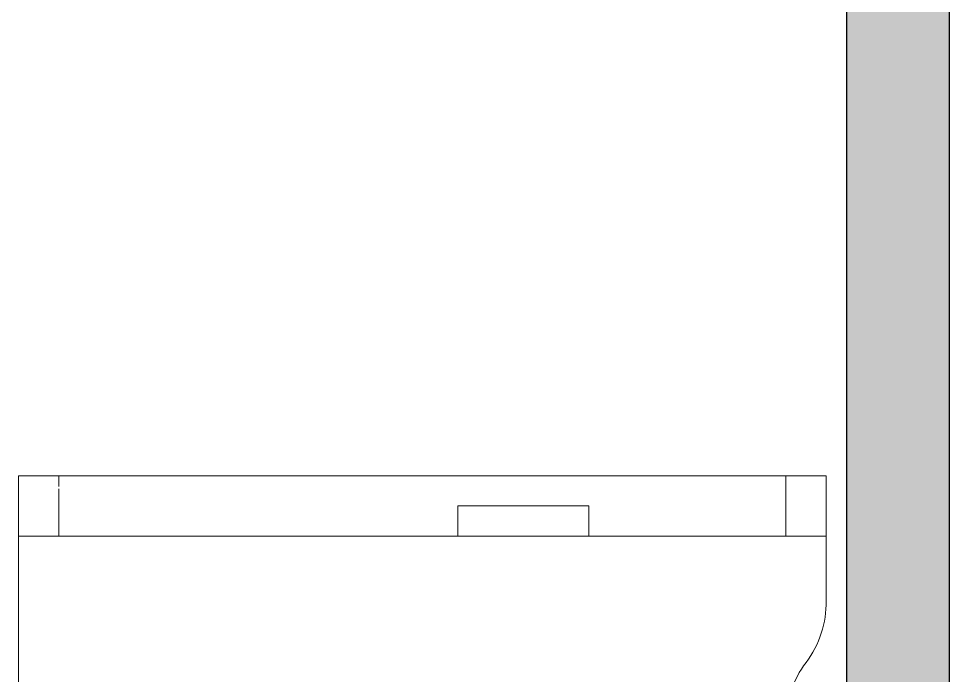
# Model space of a CAD drawing. Header units: millimetres. Extents: x 155927 to 295199, y -4084 to 97293.
# Drawn here: x 180179 to 181101, y 10785 to 11436 of the extents above; entities that cross this region are included whole.
import ezdxf

# ---------------------------------------------------------------- set-up
doc = ezdxf.new("R2010")
doc.units = ezdxf.units.MM
doc.header["$MEASUREMENT"] = 0
for name, color, linetype, lineweight in [('A-WALL-PATT', 7, 'CONTINUOUS', 9), ('I-FURN', 8, 'CONTINUOUS', 9), ('I-WALL', 7, 'CONTINUOUS', 9)]:
    doc.layers.add(name, color=color, linetype=linetype, lineweight=lineweight)

msp = doc.modelspace()

# ---------------------------------------------------------------- hatches: boundary and pattern name
at = {"layer": 'A-WALL-PATT'}
msp.add_hatch(color=256, dxfattribs=at).paths.add_polyline_path([(181100.83, 9369.61), (181100.83, 13505.61), (180998.83, 13505.61), (180998.83, 9369.61)], flags=0)

# ---------------------------------------------------------------- linework, layer by layer
at = {"layer": 'I-FURN'}
for p, q in [((180178.83, 10982.71), (180978.83, 10982.71)), ((180218.83, 10982.71), (180178.83, 10982.71)), ((180178.83, 10982.71), (180178.83, 10922.71)), ((180178.83, 10922.71), (180178.83, 10982.71)), ((180978.83, 10982.71), (180178.83, 10982.71)), ((180178.83, 10982.71), (180178.83, 9382.71)), ((180178.83, 9382.71), (180178.83, 10982.71)), ((180178.83, 10982.71), (180978.83, 10982.71)), ((180938.83, 10982.71), (180218.83, 10982.71)), ((180218.83, 10982.71), (180218.83, 10972.13)), ((180218.83, 10982.71), (180218.83, 10972.13)), ((180978.83, 10982.71), (180938.83, 10982.71)), ((180938.83, 10982.71), (180938.83, 10922.71)), ((180938.83, 10982.71), (180938.83, 10922.71)), ((180978.83, 10982.71), (180978.83, 10922.71)), ((180978.83, 10982.71), (180978.83, 10922.71)), ((180978.83, 10858.82), (180978.83, 10982.71)), ((180978.83, 10982.71), (180978.83, 10858.82)), ((180218.83, 10969.81), (180218.83, 10922.71)), ((180218.83, 10969.81), (180218.83, 10922.71)), ((180613.83, 10952.71), (180743.83, 10952.71)), ((180743.83, 10952.71), (180613.83, 10952.71)), ((180613.83, 10952.71), (180613.83, 10922.71)), ((180613.83, 10922.71), (180613.83, 10952.71)), ((180743.83, 10952.71), (180743.83, 10922.71)), ((180743.83, 10952.71), (180743.83, 10922.71)), ((180178.83, 10922.71), (180218.83, 10922.71)), ((180613.83, 10922.71), (180178.83, 10922.71)), ((180218.83, 10922.71), (180938.83, 10922.71)), ((180743.83, 10922.71), (180613.83, 10922.71)), ((180978.83, 10922.71), (180743.83, 10922.71)), ((180938.83, 10922.71), (180978.83, 10922.71))]:
    msp.add_line(p, q, dxfattribs=at)
for centre, radius, start, end in [((180878.81, 10857.73), 100.03, 323.1301, 0.62561), ((180878.81, 10857.73), 100.03, 323.1301, 0.62561), ((181038.83, 10737.71), 100, 143.1301, 180), ((181038.83, 10737.71), 100, 143.1301, 180)]:
    msp.add_arc(centre, radius, start, end, dxfattribs=at)
at = {"layer": 'I-WALL', "lineweight": 30}
for p, q in [((180998.83, 13505.61), (180998.83, 9369.61)), ((181100.83, 9369.61), (181100.83, 13505.61))]:
    msp.add_line(p, q, dxfattribs=at)

doc.saveas('drawing.dxf')
